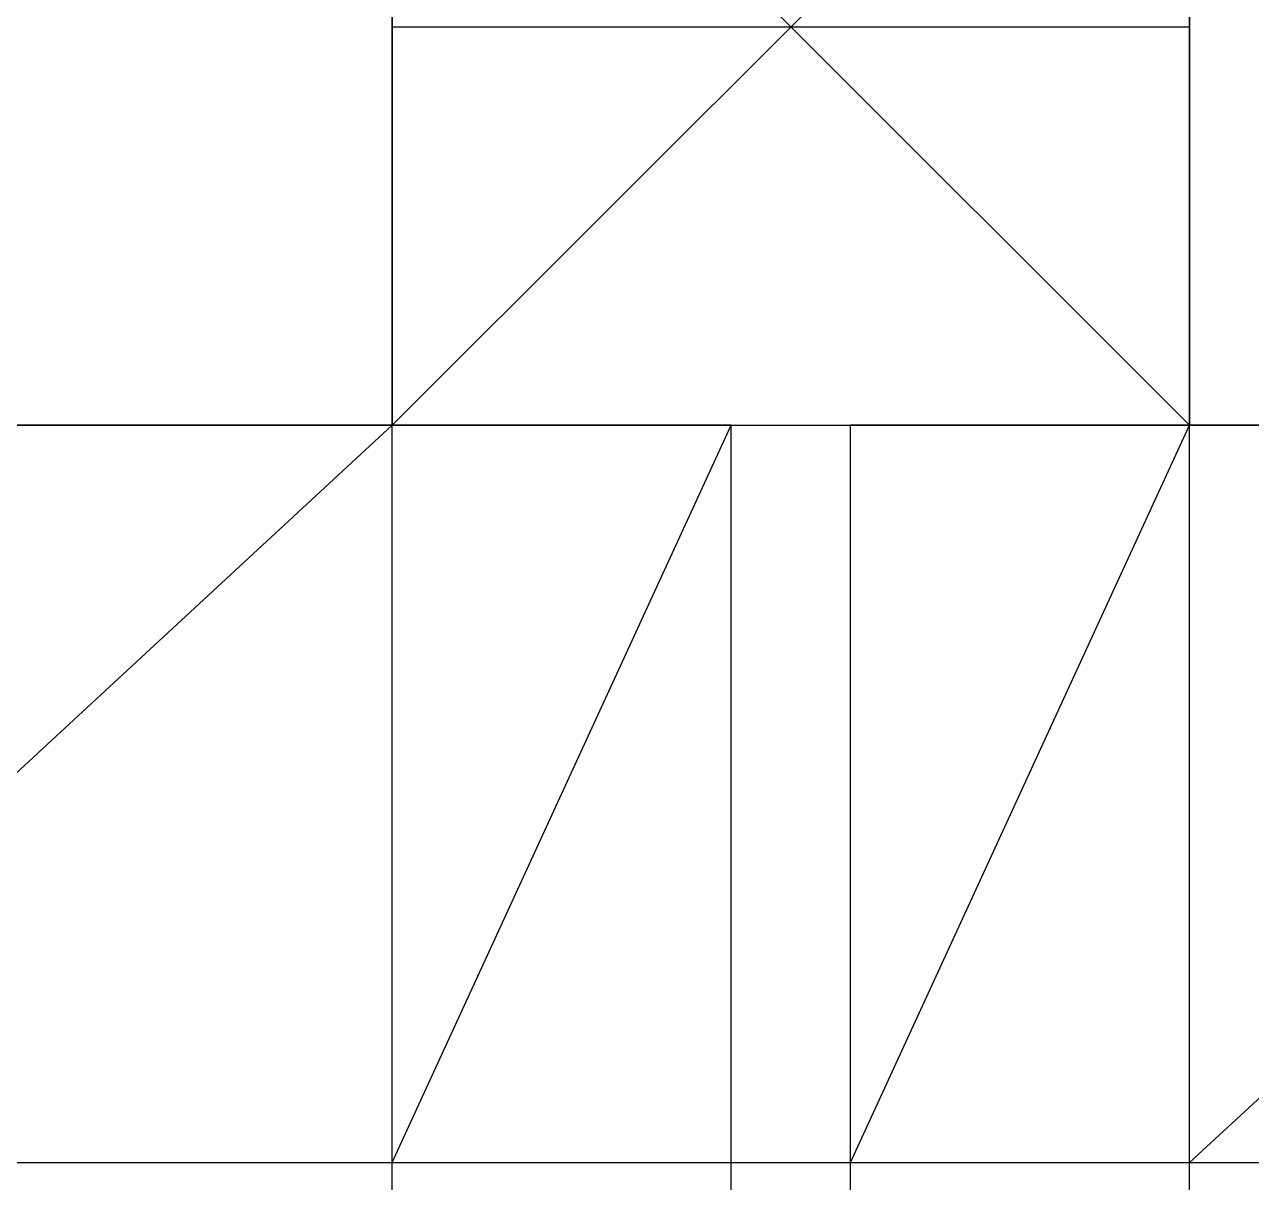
# Model space of a CAD drawing. Header units: metres. Extents: x -11.5 to 50.6, y -25 to 40.
# Drawn here: x 7.31 to 19.62, y 8.4 to 20.02 of the extents above; entities that cross this region are included whole.
import ezdxf

# ---------------------------------------------------------------- set-up
doc = ezdxf.new("R2010")
doc.units = ezdxf.units.M
for name, color, linetype in [('beam_x', 3, 'Continuous'), ('beam_y', 2, 'Continuous'), ('brace_xz', 6, 'Continuous'), ('bridge_beam', 30, 'Continuous'), ('bridge_column', 30, 'Continuous'), ('bridge_rigid', 50, 'Continuous'), ('bridge_truss', 40, 'Continuous'), ('column', 4, 'Continuous'), ('floor_brace', 5, 'Continuous'), ('shear_wall_xz', 7, 'Continuous')]:
    doc.layers.add(name, color=color, linetype=linetype)

msp = doc.modelspace()

# ---------------------------------------------------------------- linework, layer by layer
at = {"layer": 'beam_x'}
for p, q in [((3, 16), (11, 16)), ((3, 16, 9), (11, 16, 9)), ((3, 16, 15), (11, 16, 15)), ((3, 16, 21), (11, 16, 21)), ((3, 16, 27), (11, 16, 27)), ((3, 16, 33), (11, 16, 33)), ((3, 16, 39), (11, 16, 39)), ((3, 16, 45), (11, 16, 45)), ((3, 16, 51), (11, 16, 51)), ((3, 16, 57), (11, 16, 57)), ((3, 16, 63), (11, 16, 63)), ((3, 16, 69), (11, 16, 69)), ((3, 16, 75), (11, 16, 75)), ((3, 16, 81), (11, 16, 81)), ((3, 16, 87), (11, 16, 87)), ((3, 16, 93), (11, 16, 93)), ((3, 16, 99), (11, 16, 99)), ((3, 16, 105), (11, 16, 105)), ((3, 16, 111), (11, 16, 111)), ((3, 16, 117), (11, 16, 117)), ((3, 16, 123), (11, 16, 123)), ((3, 16, 129), (11, 16, 129)), ((3, 16, 135), (11, 16, 135)), ((3, 16, 141), (11, 16, 141)), ((3, 16, 147), (11, 16, 147)), ((3, 16, 153), (11, 16, 153)), ((11, 16), (14.4, 16)), ((11, 16, 9), (14.4, 16, 9)), ((11, 16, 15), (14.4, 16, 15)), ((11, 16, 21), (14.4, 16, 21)), ((11, 16, 27), (14.4, 16, 27)), ((11, 16, 33), (14.4, 16, 33)), ((11, 16, 39), (14.4, 16, 39)), ((11, 16, 45), (14.4, 16, 45)), ((11, 16, 51), (14.4, 16, 51)), ((11, 16, 57), (14.4, 16, 57)), ((11, 16, 63), (14.4, 16, 63)), ((11, 16, 69), (14.4, 16, 69)), ((11, 16, 75), (14.4, 16, 75)), ((11, 16, 81), (14.4, 16, 81)), ((11, 16, 87), (14.4, 16, 87)), ((11, 16, 93), (14.4, 16, 93)), ((11, 16, 99), (14.4, 16, 99)), ((11, 16, 105), (14.4, 16, 105)), ((11, 16, 111), (14.4, 16, 111)), ((11, 16, 117), (14.4, 16, 117)), ((11, 16, 123), (14.4, 16, 123)), ((11, 16, 129), (14.4, 16, 129)), ((11, 16, 135), (14.4, 16, 135)), ((11, 16, 141), (14.4, 16, 141)), ((11, 16, 147), (14.4, 16, 147)), ((11, 16, 153), (14.4, 16, 153)), ((14.4, 16), (15.6, 16)), ((14.4, 16, 9), (15.6, 16, 9)), ((14.4, 16, 15), (15.6, 16, 15)), ((14.4, 16, 21), (15.6, 16, 21)), ((14.4, 16, 27), (15.6, 16, 27)), ((14.4, 16, 33), (15.6, 16, 33)), ((14.4, 16, 39), (15.6, 16, 39)), ((14.4, 16, 45), (15.6, 16, 45)), ((14.4, 16, 51), (15.6, 16, 51)), ((14.4, 16, 57), (15.6, 16, 57)), ((14.4, 16, 63), (15.6, 16, 63)), ((14.4, 16, 69), (15.6, 16, 69)), ((14.4, 16, 75), (15.6, 16, 75)), ((14.4, 16, 81), (15.6, 16, 81)), ((14.4, 16, 87), (15.6, 16, 87)), ((14.4, 16, 93), (15.6, 16, 93)), ((14.4, 16, 99), (15.6, 16, 99)), ((14.4, 16, 105), (15.6, 16, 105)), ((14.4, 16, 111), (15.6, 16, 111)), ((14.4, 16, 117), (15.6, 16, 117)), ((14.4, 16, 123), (15.6, 16, 123)), ((14.4, 16, 129), (15.6, 16, 129)), ((14.4, 16, 135), (15.6, 16, 135)), ((14.4, 16, 141), (15.6, 16, 141)), ((14.4, 16, 147), (15.6, 16, 147)), ((14.4, 16, 153), (15.6, 16, 153)), ((15.6, 16), (19, 16)), ((15.6, 16, 9), (19, 16, 9)), ((15.6, 16, 15), (19, 16, 15)), ((15.6, 16, 21), (19, 16, 21)), ((15.6, 16, 27), (19, 16, 27)), ((15.6, 16, 33), (19, 16, 33)), ((15.6, 16, 39), (19, 16, 39)), ((15.6, 16, 45), (19, 16, 45)), ((15.6, 16, 51), (19, 16, 51)), ((15.6, 16, 57), (19, 16, 57)), ((15.6, 16, 63), (19, 16, 63)), ((15.6, 16, 69), (19, 16, 69)), ((15.6, 16, 75), (19, 16, 75)), ((15.6, 16, 81), (19, 16, 81)), ((15.6, 16, 87), (19, 16, 87)), ((15.6, 16, 93), (19, 16, 93)), ((15.6, 16, 99), (19, 16, 99)), ((15.6, 16, 105), (19, 16, 105)), ((15.6, 16, 111), (19, 16, 111)), ((15.6, 16, 117), (19, 16, 117)), ((15.6, 16, 123), (19, 16, 123)), ((15.6, 16, 129), (19, 16, 129)), ((15.6, 16, 135), (19, 16, 135)), ((15.6, 16, 141), (19, 16, 141)), ((15.6, 16, 147), (19, 16, 147)), ((15.6, 16, 153), (19, 16, 153)), ((19, 16), (27, 16)), ((19, 16, 9), (27, 16, 9)), ((19, 16, 15), (27, 16, 15)), ((19, 16, 21), (27, 16, 21)), ((19, 16, 27), (27, 16, 27)), ((19, 16, 33), (27, 16, 33)), ((19, 16, 39), (27, 16, 39)), ((19, 16, 45), (27, 16, 45)), ((19, 16, 51), (27, 16, 51)), ((19, 16, 57), (27, 16, 57)), ((19, 16, 63), (27, 16, 63)), ((19, 16, 69), (27, 16, 69)), ((19, 16, 75), (27, 16, 75)), ((19, 16, 81), (27, 16, 81)), ((19, 16, 87), (27, 16, 87)), ((19, 16, 93), (27, 16, 93)), ((19, 16, 99), (27, 16, 99)), ((19, 16, 105), (27, 16, 105)), ((19, 16, 111), (27, 16, 111)), ((19, 16, 117), (27, 16, 117)), ((19, 16, 123), (27, 16, 123)), ((19, 16, 129), (27, 16, 129)), ((19, 16, 135), (27, 16, 135)), ((19, 16, 141), (27, 16, 141)), ((19, 16, 147), (27, 16, 147)), ((19, 16, 153), (27, 16, 153)), ((3, 8.6), (11, 8.6)), ((3, 8.6, 15), (11, 8.6, 15)), ((3, 8.6, 27), (11, 8.6, 27)), ((3, 8.6, 39), (11, 8.6, 39)), ((3, 8.6, 51), (11, 8.6, 51)), ((3, 8.6, 63), (11, 8.6, 63)), ((3, 8.6, 75), (11, 8.6, 75)), ((3, 8.6, 87), (11, 8.6, 87)), ((3, 8.6, 99), (11, 8.6, 99)), ((3, 8.6, 111), (11, 8.6, 111)), ((3, 8.6, 123), (11, 8.6, 123)), ((3, 8.6, 135), (11, 8.6, 135)), ((3, 8.6, 147), (11, 8.6, 147)), ((11, 8.6), (14.4, 8.6)), ((11, 8.6, 15), (14.4, 8.6, 15)), ((11, 8.6, 27), (14.4, 8.6, 27)), ((11, 8.6, 39), (14.4, 8.6, 39)), ((11, 8.6, 51), (14.4, 8.6, 51)), ((11, 8.6, 63), (14.4, 8.6, 63)), ((11, 8.6, 75), (14.4, 8.6, 75)), ((11, 8.6, 87), (14.4, 8.6, 87)), ((11, 8.6, 99), (14.4, 8.6, 99)), ((11, 8.6, 111), (14.4, 8.6, 111)), ((11, 8.6, 123), (14.4, 8.6, 123)), ((11, 8.6, 135), (14.4, 8.6, 135)), ((11, 8.6, 147), (14.4, 8.6, 147)), ((14.4, 8.6), (15.6, 8.6)), ((14.4, 8.6, 9), (15.6, 8.6, 9)), ((14.4, 8.6, 15), (15.6, 8.6, 15)), ((14.4, 8.6, 21), (15.6, 8.6, 21)), ((14.4, 8.6, 27), (15.6, 8.6, 27)), ((14.4, 8.6, 33), (15.6, 8.6, 33)), ((14.4, 8.6, 39), (15.6, 8.6, 39)), ((14.4, 8.6, 45), (15.6, 8.6, 45)), ((14.4, 8.6, 51), (15.6, 8.6, 51)), ((14.4, 8.6, 57), (15.6, 8.6, 57)), ((14.4, 8.6, 63), (15.6, 8.6, 63)), ((14.4, 8.6, 69), (15.6, 8.6, 69)), ((14.4, 8.6, 75), (15.6, 8.6, 75)), ((14.4, 8.6, 81), (15.6, 8.6, 81)), ((14.4, 8.6, 87), (15.6, 8.6, 87)), ((14.4, 8.6, 93), (15.6, 8.6, 93)), ((14.4, 8.6, 99), (15.6, 8.6, 99)), ((14.4, 8.6, 105), (15.6, 8.6, 105)), ((14.4, 8.6, 111), (15.6, 8.6, 111)), ((14.4, 8.6, 117), (15.6, 8.6, 117)), ((14.4, 8.6, 123), (15.6, 8.6, 123)), ((14.4, 8.6, 129), (15.6, 8.6, 129)), ((14.4, 8.6, 135), (15.6, 8.6, 135)), ((14.4, 8.6, 141), (15.6, 8.6, 141)), ((14.4, 8.6, 147), (15.6, 8.6, 147)), ((14.4, 8.6, 153), (15.6, 8.6, 153)), ((15.6, 8.6), (19, 8.6)), ((15.6, 8.6, 15), (19, 8.6, 15)), ((15.6, 8.6, 27), (19, 8.6, 27)), ((15.6, 8.6, 39), (19, 8.6, 39)), ((15.6, 8.6, 51), (19, 8.6, 51)), ((15.6, 8.6, 63), (19, 8.6, 63)), ((15.6, 8.6, 75), (19, 8.6, 75)), ((15.6, 8.6, 87), (19, 8.6, 87)), ((15.6, 8.6, 99), (19, 8.6, 99)), ((15.6, 8.6, 111), (19, 8.6, 111)), ((15.6, 8.6, 123), (19, 8.6, 123)), ((15.6, 8.6, 135), (19, 8.6, 135)), ((15.6, 8.6, 147), (19, 8.6, 147)), ((19, 8.6), (27, 8.6)), ((19, 8.6, 15), (27, 8.6, 15)), ((19, 8.6, 27), (27, 8.6, 27)), ((19, 8.6, 39), (27, 8.6, 39)), ((19, 8.6, 51), (27, 8.6, 51)), ((19, 8.6, 63), (27, 8.6, 63)), ((19, 8.6, 75), (27, 8.6, 75)), ((19, 8.6, 87), (27, 8.6, 87)), ((19, 8.6, 99), (27, 8.6, 99)), ((19, 8.6, 111), (27, 8.6, 111)), ((19, 8.6, 123), (27, 8.6, 123)), ((19, 8.6, 135), (27, 8.6, 135)), ((19, 8.6, 147), (27, 8.6, 147))]:
    msp.add_line(p, q, dxfattribs=at)
at = {"layer": 'beam_y'}
for p, q in [((11, 8.6, 9), (11, 16, 9)), ((11, 8.6, 21), (11, 16, 21)), ((11, 8.6, 33), (11, 16, 33)), ((11, 8.6, 45), (11, 16, 45)), ((11, 8.6, 57), (11, 16, 57)), ((11, 8.6, 69), (11, 16, 69)), ((11, 8.6, 81), (11, 16, 81)), ((11, 8.6, 93), (11, 16, 93)), ((11, 8.6, 105), (11, 16, 105)), ((11, 8.6, 117), (11, 16, 117)), ((11, 8.6, 129), (11, 16, 129)), ((11, 8.6, 141), (11, 16, 141)), ((11, 8.6, 153), (11, 16, 153)), ((14.4, 8.6), (14.4, 16)), ((14.4, 8.6, 9), (14.4, 16, 9)), ((14.4, 8.6, 15), (14.4, 16, 15)), ((14.4, 8.6, 21), (14.4, 16, 21)), ((14.4, 8.6, 27), (14.4, 16, 27)), ((14.4, 8.6, 33), (14.4, 16, 33)), ((14.4, 8.6, 39), (14.4, 16, 39)), ((14.4, 8.6, 45), (14.4, 16, 45)), ((14.4, 8.6, 51), (14.4, 16, 51)), ((14.4, 8.6, 57), (14.4, 16, 57)), ((14.4, 8.6, 63), (14.4, 16, 63)), ((14.4, 8.6, 69), (14.4, 16, 69)), ((14.4, 8.6, 75), (14.4, 16, 75)), ((14.4, 8.6, 81), (14.4, 16, 81)), ((14.4, 8.6, 87), (14.4, 16, 87)), ((14.4, 8.6, 93), (14.4, 16, 93)), ((14.4, 8.6, 99), (14.4, 16, 99)), ((14.4, 8.6, 105), (14.4, 16, 105)), ((14.4, 8.6, 111), (14.4, 16, 111)), ((14.4, 8.6, 117), (14.4, 16, 117)), ((14.4, 8.6, 123), (14.4, 16, 123)), ((14.4, 8.6, 129), (14.4, 16, 129)), ((14.4, 8.6, 135), (14.4, 16, 135)), ((14.4, 8.6, 141), (14.4, 16, 141)), ((14.4, 8.6, 147), (14.4, 16, 147)), ((14.4, 8.6, 153), (14.4, 16, 153)), ((15.6, 8.6), (15.6, 16)), ((15.6, 8.6, 9), (15.6, 16, 9)), ((15.6, 8.6, 15), (15.6, 16, 15)), ((15.6, 8.6, 21), (15.6, 16, 21)), ((15.6, 8.6, 27), (15.6, 16, 27)), ((15.6, 8.6, 33), (15.6, 16, 33)), ((15.6, 8.6, 39), (15.6, 16, 39)), ((15.6, 8.6, 45), (15.6, 16, 45)), ((15.6, 8.6, 51), (15.6, 16, 51)), ((15.6, 8.6, 57), (15.6, 16, 57)), ((15.6, 8.6, 63), (15.6, 16, 63)), ((15.6, 8.6, 69), (15.6, 16, 69)), ((15.6, 8.6, 75), (15.6, 16, 75)), ((15.6, 8.6, 81), (15.6, 16, 81)), ((15.6, 8.6, 87), (15.6, 16, 87)), ((15.6, 8.6, 93), (15.6, 16, 93)), ((15.6, 8.6, 99), (15.6, 16, 99)), ((15.6, 8.6, 105), (15.6, 16, 105)), ((15.6, 8.6, 111), (15.6, 16, 111)), ((15.6, 8.6, 117), (15.6, 16, 117)), ((15.6, 8.6, 123), (15.6, 16, 123)), ((15.6, 8.6, 129), (15.6, 16, 129)), ((15.6, 8.6, 135), (15.6, 16, 135)), ((15.6, 8.6, 141), (15.6, 16, 141)), ((15.6, 8.6, 147), (15.6, 16, 147)), ((15.6, 8.6, 153), (15.6, 16, 153)), ((19, 8.6, 9), (19, 16, 9)), ((19, 8.6, 21), (19, 16, 21)), ((19, 8.6, 33), (19, 16, 33)), ((19, 8.6, 45), (19, 16, 45)), ((19, 8.6, 57), (19, 16, 57)), ((19, 8.6, 69), (19, 16, 69)), ((19, 8.6, 81), (19, 16, 81)), ((19, 8.6, 93), (19, 16, 93)), ((19, 8.6, 105), (19, 16, 105)), ((19, 8.6, 117), (19, 16, 117)), ((19, 8.6, 129), (19, 16, 129)), ((19, 8.6, 141), (19, 16, 141)), ((19, 8.6, 153), (19, 16, 153)), ((11, 7.4, 9), (11, 8.6, 9)), ((11, 7.4, 21), (11, 8.6, 21)), ((11, 7.4, 33), (11, 8.6, 33)), ((11, 7.4, 45), (11, 8.6, 45)), ((11, 7.4, 57), (11, 8.6, 57)), ((11, 7.4, 69), (11, 8.6, 69)), ((11, 7.4, 81), (11, 8.6, 81)), ((11, 7.4, 93), (11, 8.6, 93)), ((11, 7.4, 105), (11, 8.6, 105)), ((11, 7.4, 117), (11, 8.6, 117)), ((11, 7.4, 129), (11, 8.6, 129)), ((11, 7.4, 141), (11, 8.6, 141)), ((11, 7.4, 153), (11, 8.6, 153)), ((14.4, 7.4), (14.4, 8.6)), ((14.4, 7.4, 9), (14.4, 8.6, 9)), ((14.4, 7.4, 15), (14.4, 8.6, 15)), ((14.4, 7.4, 21), (14.4, 8.6, 21)), ((14.4, 7.4, 27), (14.4, 8.6, 27)), ((14.4, 7.4, 33), (14.4, 8.6, 33)), ((14.4, 7.4, 39), (14.4, 8.6, 39)), ((14.4, 7.4, 45), (14.4, 8.6, 45)), ((14.4, 7.4, 51), (14.4, 8.6, 51)), ((14.4, 7.4, 57), (14.4, 8.6, 57)), ((14.4, 7.4, 63), (14.4, 8.6, 63)), ((14.4, 7.4, 69), (14.4, 8.6, 69)), ((14.4, 7.4, 75), (14.4, 8.6, 75)), ((14.4, 7.4, 81), (14.4, 8.6, 81)), ((14.4, 7.4, 87), (14.4, 8.6, 87)), ((14.4, 7.4, 93), (14.4, 8.6, 93)), ((14.4, 7.4, 99), (14.4, 8.6, 99)), ((14.4, 7.4, 105), (14.4, 8.6, 105)), ((14.4, 7.4, 111), (14.4, 8.6, 111)), ((14.4, 7.4, 117), (14.4, 8.6, 117)), ((14.4, 7.4, 123), (14.4, 8.6, 123)), ((14.4, 7.4, 129), (14.4, 8.6, 129)), ((14.4, 7.4, 135), (14.4, 8.6, 135)), ((14.4, 7.4, 141), (14.4, 8.6, 141)), ((14.4, 7.4, 147), (14.4, 8.6, 147)), ((14.4, 7.4, 153), (14.4, 8.6, 153)), ((15.6, 7.4), (15.6, 8.6)), ((15.6, 7.4, 9), (15.6, 8.6, 9)), ((15.6, 7.4, 15), (15.6, 8.6, 15)), ((15.6, 7.4, 21), (15.6, 8.6, 21)), ((15.6, 7.4, 27), (15.6, 8.6, 27)), ((15.6, 7.4, 33), (15.6, 8.6, 33)), ((15.6, 7.4, 39), (15.6, 8.6, 39)), ((15.6, 7.4, 45), (15.6, 8.6, 45)), ((15.6, 7.4, 51), (15.6, 8.6, 51)), ((15.6, 7.4, 57), (15.6, 8.6, 57)), ((15.6, 7.4, 63), (15.6, 8.6, 63)), ((15.6, 7.4, 69), (15.6, 8.6, 69)), ((15.6, 7.4, 75), (15.6, 8.6, 75)), ((15.6, 7.4, 81), (15.6, 8.6, 81)), ((15.6, 7.4, 87), (15.6, 8.6, 87)), ((15.6, 7.4, 93), (15.6, 8.6, 93)), ((15.6, 7.4, 99), (15.6, 8.6, 99)), ((15.6, 7.4, 105), (15.6, 8.6, 105)), ((15.6, 7.4, 111), (15.6, 8.6, 111)), ((15.6, 7.4, 117), (15.6, 8.6, 117)), ((15.6, 7.4, 123), (15.6, 8.6, 123)), ((15.6, 7.4, 129), (15.6, 8.6, 129)), ((15.6, 7.4, 135), (15.6, 8.6, 135)), ((15.6, 7.4, 141), (15.6, 8.6, 141)), ((15.6, 7.4, 147), (15.6, 8.6, 147)), ((15.6, 7.4, 153), (15.6, 8.6, 153)), ((19, 7.4, 9), (19, 8.6, 9)), ((19, 7.4, 21), (19, 8.6, 21)), ((19, 7.4, 33), (19, 8.6, 33)), ((19, 7.4, 45), (19, 8.6, 45)), ((19, 7.4, 57), (19, 8.6, 57)), ((19, 7.4, 69), (19, 8.6, 69)), ((19, 7.4, 81), (19, 8.6, 81)), ((19, 7.4, 93), (19, 8.6, 93)), ((19, 7.4, 105), (19, 8.6, 105)), ((19, 7.4, 117), (19, 8.6, 117)), ((19, 7.4, 129), (19, 8.6, 129)), ((19, 7.4, 141), (19, 8.6, 141)), ((19, 7.4, 153), (19, 8.6, 153))]:
    msp.add_line(p, q, dxfattribs=at)
at = {"layer": 'brace_xz'}
for p, q in [((11, 16), (3, 16, 9)), ((11, 16, 51), (3, 16, 57)), ((11, 16, 99), (3, 16, 105)), ((11, 16, 147), (3, 16, 153)), ((11, 16, 51), (14.4, 16, 57)), ((14.4, 16, 51), (11, 16, 57)), ((11, 16, 63), (14.4, 16, 69)), ((14.4, 16, 63), (11, 16, 69)), ((11, 16, 75), (14.4, 16, 81)), ((14.4, 16, 75), (11, 16, 81)), ((11, 16, 87), (14.4, 16, 93)), ((14.4, 16, 87), (11, 16, 93)), ((11, 16, 99), (14.4, 16, 105)), ((14.4, 16, 99), (11, 16, 105)), ((11, 16, 111), (14.4, 16, 117)), ((14.4, 16, 111), (11, 16, 117)), ((11, 16, 123), (14.4, 16, 129)), ((14.4, 16, 123), (11, 16, 129)), ((11, 16, 135), (14.4, 16, 141)), ((14.4, 16, 135), (11, 16, 141)), ((11, 16, 147), (14.4, 16, 153)), ((14.4, 16, 147), (11, 16, 153)), ((15.6, 16, 51), (19, 16, 57)), ((19, 16, 51), (15.6, 16, 57)), ((15.6, 16, 63), (19, 16, 69)), ((19, 16, 63), (15.6, 16, 69)), ((15.6, 16, 75), (19, 16, 81)), ((19, 16, 75), (15.6, 16, 81)), ((15.6, 16, 87), (19, 16, 93)), ((19, 16, 87), (15.6, 16, 93)), ((15.6, 16, 99), (19, 16, 105)), ((19, 16, 99), (15.6, 16, 105)), ((15.6, 16, 111), (19, 16, 117)), ((19, 16, 111), (15.6, 16, 117)), ((15.6, 16, 123), (19, 16, 129)), ((19, 16, 123), (15.6, 16, 129)), ((15.6, 16, 135), (19, 16, 141)), ((19, 16, 135), (15.6, 16, 141)), ((15.6, 16, 147), (19, 16, 153)), ((19, 16, 147), (15.6, 16, 153)), ((27, 16), (19, 16, 9)), ((27, 16, 51), (19, 16, 57)), ((27, 16, 99), (19, 16, 105)), ((27, 16, 147), (19, 16, 153))]:
    msp.add_line(p, q, dxfattribs=at)
at = {"layer": 'bridge_beam'}
for p, q in [((11, 20, 33), (11, 24, 33)), ((11, 20, 39), (11, 24, 39)), ((11, 20, 69), (11, 24, 69)), ((11, 20, 75), (11, 24, 75)), ((11, 20, 105), (11, 24, 105)), ((11, 20, 111), (11, 24, 111)), ((11, 20, 141), (11, 24, 141)), ((11, 20, 153), (11, 24, 153)), ((19, 20, 33), (19, 24, 33)), ((19, 20, 39), (19, 24, 39)), ((19, 20, 69), (19, 24, 69)), ((19, 20, 75), (19, 24, 75)), ((19, 20, 105), (19, 24, 105)), ((19, 20, 111), (19, 24, 111)), ((19, 20, 141), (19, 24, 141)), ((19, 20, 153), (19, 24, 153)), ((11, 16, 33), (11, 20, 33)), ((11, 20, 33), (19, 20, 33)), ((11, 16, 39), (11, 20, 39)), ((11, 20, 39), (19, 20, 39)), ((11, 16, 69), (11, 20, 69)), ((11, 20, 69), (19, 20, 69)), ((11, 16, 75), (11, 20, 75)), ((11, 20, 75), (19, 20, 75)), ((11, 16, 105), (11, 20, 105)), ((11, 20, 105), (19, 20, 105)), ((11, 16, 111), (11, 20, 111)), ((11, 20, 111), (19, 20, 111)), ((11, 16, 141), (11, 20, 141)), ((11, 20, 141), (19, 20, 141)), ((11, 16, 153), (11, 20, 153)), ((11, 20, 153), (19, 20, 153)), ((19, 16, 33), (19, 20, 33)), ((19, 16, 39), (19, 20, 39)), ((19, 16, 69), (19, 20, 69)), ((19, 16, 75), (19, 20, 75)), ((19, 16, 105), (19, 20, 105)), ((19, 16, 111), (19, 20, 111)), ((19, 16, 141), (19, 20, 141)), ((19, 16, 153), (19, 20, 153))]:
    msp.add_line(p, q, dxfattribs=at)
at = {"layer": 'bridge_column'}
for p, q in [((11, 20, 33), (11, 20, 39)), ((11, 20, 69), (11, 20, 75)), ((11, 20, 105), (11, 20, 111)), ((11, 20, 141), (11, 20, 153)), ((19, 20, 33), (19, 20, 39)), ((19, 20, 69), (19, 20, 75)), ((19, 20, 105), (19, 20, 111)), ((19, 20, 141), (19, 20, 153))]:
    msp.add_line(p, q, dxfattribs=at)
at = {"layer": 'bridge_rigid'}
for p, q in [((11, 16, 33), (19, 24, 33)), ((11, 24, 33), (19, 16, 33)), ((11, 16, 39), (19, 24, 39)), ((11, 24, 39), (19, 16, 39)), ((11, 16, 69), (19, 24, 69)), ((11, 24, 69), (19, 16, 69)), ((11, 16, 75), (19, 24, 75)), ((11, 24, 75), (19, 16, 75)), ((11, 16, 105), (19, 24, 105)), ((11, 24, 105), (19, 16, 105)), ((11, 16, 111), (19, 24, 111)), ((11, 24, 111), (19, 16, 111)), ((11, 16, 141), (19, 24, 141)), ((11, 24, 141), (19, 16, 141)), ((11, 16, 153), (19, 24, 153)), ((11, 24, 153), (19, 16, 153))]:
    msp.add_line(p, q, dxfattribs=at)
at = {"layer": 'bridge_truss'}
for p, q in [((11, 20, 33), (11, 24, 39)), ((11, 24, 33), (11, 20, 39)), ((11, 20, 69), (11, 24, 75)), ((11, 24, 69), (11, 20, 75)), ((11, 20, 105), (11, 24, 111)), ((11, 24, 105), (11, 20, 111)), ((11, 20, 141), (11, 24, 153)), ((11, 24, 141), (11, 20, 153)), ((19, 20, 33), (19, 24, 39)), ((19, 24, 33), (19, 20, 39)), ((19, 20, 69), (19, 24, 75)), ((19, 24, 69), (19, 20, 75)), ((19, 20, 105), (19, 24, 111)), ((19, 24, 105), (19, 20, 111)), ((19, 20, 141), (19, 24, 153)), ((19, 24, 141), (19, 20, 153)), ((11, 16, 33), (11, 20, 39)), ((11, 20, 33), (11, 16, 39)), ((11, 16, 69), (11, 20, 75)), ((11, 20, 69), (11, 16, 75)), ((11, 16, 105), (11, 20, 111)), ((11, 20, 105), (11, 16, 111)), ((11, 16, 141), (11, 20, 153)), ((11, 20, 141), (11, 16, 153)), ((19, 16, 33), (19, 20, 39)), ((19, 20, 33), (19, 16, 39)), ((19, 16, 69), (19, 20, 75)), ((19, 20, 69), (19, 16, 75)), ((19, 16, 105), (19, 20, 111)), ((19, 20, 105), (19, 16, 111)), ((19, 16, 141), (19, 20, 153)), ((19, 20, 141), (19, 16, 153))]:
    msp.add_line(p, q, dxfattribs=at)
at = {"layer": 'column'}
for p, q in [((11, 16), (11, 16, 9)), ((11, 16, 9), (11, 16, 15)), ((11, 16, 15), (11, 16, 21)), ((11, 16, 21), (11, 16, 27)), ((11, 16, 27), (11, 16, 33)), ((11, 16, 33), (11, 16, 39)), ((11, 16, 39), (11, 16, 45)), ((11, 16, 45), (11, 16, 51)), ((11, 16, 51), (11, 16, 57)), ((11, 16, 57), (11, 16, 63)), ((11, 16, 63), (11, 16, 69)), ((11, 16, 69), (11, 16, 75)), ((11, 16, 75), (11, 16, 81)), ((11, 16, 81), (11, 16, 87)), ((11, 16, 87), (11, 16, 93)), ((11, 16, 93), (11, 16, 99)), ((11, 16, 99), (11, 16, 105)), ((11, 16, 105), (11, 16, 111)), ((11, 16, 111), (11, 16, 117)), ((11, 16, 117), (11, 16, 123)), ((11, 16, 123), (11, 16, 129)), ((11, 16, 129), (11, 16, 135)), ((11, 16, 135), (11, 16, 141)), ((11, 16, 141), (11, 16, 147)), ((11, 16, 147), (11, 16, 153)), ((14.4, 16), (14.4, 16, 9)), ((14.4, 16, 9), (14.4, 16, 15)), ((14.4, 16, 15), (14.4, 16, 21)), ((14.4, 16, 21), (14.4, 16, 27)), ((14.4, 16, 27), (14.4, 16, 33)), ((14.4, 16, 33), (14.4, 16, 39)), ((14.4, 16, 39), (14.4, 16, 45)), ((14.4, 16, 45), (14.4, 16, 51)), ((14.4, 16, 51), (14.4, 16, 57)), ((14.4, 16, 57), (14.4, 16, 63)), ((14.4, 16, 63), (14.4, 16, 69)), ((14.4, 16, 69), (14.4, 16, 75)), ((14.4, 16, 75), (14.4, 16, 81)), ((14.4, 16, 81), (14.4, 16, 87)), ((14.4, 16, 87), (14.4, 16, 93)), ((14.4, 16, 93), (14.4, 16, 99)), ((14.4, 16, 99), (14.4, 16, 105)), ((14.4, 16, 105), (14.4, 16, 111)), ((14.4, 16, 111), (14.4, 16, 117)), ((14.4, 16, 117), (14.4, 16, 123)), ((14.4, 16, 123), (14.4, 16, 129)), ((14.4, 16, 129), (14.4, 16, 135)), ((14.4, 16, 135), (14.4, 16, 141)), ((14.4, 16, 141), (14.4, 16, 147)), ((14.4, 16, 147), (14.4, 16, 153)), ((15.6, 16), (15.6, 16, 9)), ((15.6, 16, 9), (15.6, 16, 15)), ((15.6, 16, 15), (15.6, 16, 21)), ((15.6, 16, 21), (15.6, 16, 27)), ((15.6, 16, 27), (15.6, 16, 33)), ((15.6, 16, 33), (15.6, 16, 39)), ((15.6, 16, 39), (15.6, 16, 45)), ((15.6, 16, 45), (15.6, 16, 51)), ((15.6, 16, 51), (15.6, 16, 57)), ((15.6, 16, 57), (15.6, 16, 63)), ((15.6, 16, 63), (15.6, 16, 69)), ((15.6, 16, 69), (15.6, 16, 75)), ((15.6, 16, 75), (15.6, 16, 81)), ((15.6, 16, 81), (15.6, 16, 87)), ((15.6, 16, 87), (15.6, 16, 93)), ((15.6, 16, 93), (15.6, 16, 99)), ((15.6, 16, 99), (15.6, 16, 105)), ((15.6, 16, 105), (15.6, 16, 111)), ((15.6, 16, 111), (15.6, 16, 117)), ((15.6, 16, 117), (15.6, 16, 123)), ((15.6, 16, 123), (15.6, 16, 129)), ((15.6, 16, 129), (15.6, 16, 135)), ((15.6, 16, 135), (15.6, 16, 141)), ((15.6, 16, 141), (15.6, 16, 147)), ((15.6, 16, 147), (15.6, 16, 153)), ((19, 16), (19, 16, 9)), ((19, 16, 9), (19, 16, 15)), ((19, 16, 15), (19, 16, 21)), ((19, 16, 21), (19, 16, 27)), ((19, 16, 27), (19, 16, 33)), ((19, 16, 33), (19, 16, 39)), ((19, 16, 39), (19, 16, 45)), ((19, 16, 45), (19, 16, 51)), ((19, 16, 51), (19, 16, 57)), ((19, 16, 57), (19, 16, 63)), ((19, 16, 63), (19, 16, 69)), ((19, 16, 69), (19, 16, 75)), ((19, 16, 75), (19, 16, 81)), ((19, 16, 81), (19, 16, 87)), ((19, 16, 87), (19, 16, 93)), ((19, 16, 93), (19, 16, 99)), ((19, 16, 99), (19, 16, 105)), ((19, 16, 105), (19, 16, 111)), ((19, 16, 111), (19, 16, 117)), ((19, 16, 117), (19, 16, 123)), ((19, 16, 123), (19, 16, 129)), ((19, 16, 129), (19, 16, 135)), ((19, 16, 135), (19, 16, 141)), ((19, 16, 141), (19, 16, 147)), ((19, 16, 147), (19, 16, 153)), ((11, 8.6), (11, 8.6, 9)), ((11, 8.6, 9), (11, 8.6, 15)), ((11, 8.6, 15), (11, 8.6, 21)), ((11, 8.6, 21), (11, 8.6, 27)), ((11, 8.6, 27), (11, 8.6, 33)), ((11, 8.6, 33), (11, 8.6, 39)), ((11, 8.6, 39), (11, 8.6, 45)), ((11, 8.6, 45), (11, 8.6, 51)), ((11, 8.6, 51), (11, 8.6, 57)), ((11, 8.6, 57), (11, 8.6, 63)), ((11, 8.6, 63), (11, 8.6, 69)), ((11, 8.6, 69), (11, 8.6, 75)), ((11, 8.6, 75), (11, 8.6, 81)), ((11, 8.6, 81), (11, 8.6, 87)), ((11, 8.6, 87), (11, 8.6, 93)), ((11, 8.6, 93), (11, 8.6, 99)), ((11, 8.6, 99), (11, 8.6, 105)), ((11, 8.6, 105), (11, 8.6, 111)), ((11, 8.6, 111), (11, 8.6, 117)), ((11, 8.6, 117), (11, 8.6, 123)), ((11, 8.6, 123), (11, 8.6, 129)), ((11, 8.6, 129), (11, 8.6, 135)), ((11, 8.6, 135), (11, 8.6, 141)), ((11, 8.6, 141), (11, 8.6, 147)), ((11, 8.6, 147), (11, 8.6, 153)), ((14.4, 8.6), (14.4, 8.6, 9)), ((14.4, 8.6, 9), (14.4, 8.6, 15)), ((14.4, 8.6, 15), (14.4, 8.6, 21)), ((14.4, 8.6, 21), (14.4, 8.6, 27)), ((14.4, 8.6, 27), (14.4, 8.6, 33)), ((14.4, 8.6, 33), (14.4, 8.6, 39)), ((14.4, 8.6, 39), (14.4, 8.6, 45)), ((14.4, 8.6, 45), (14.4, 8.6, 51)), ((14.4, 8.6, 51), (14.4, 8.6, 57)), ((14.4, 8.6, 57), (14.4, 8.6, 63)), ((14.4, 8.6, 63), (14.4, 8.6, 69)), ((14.4, 8.6, 69), (14.4, 8.6, 75)), ((14.4, 8.6, 75), (14.4, 8.6, 81)), ((14.4, 8.6, 81), (14.4, 8.6, 87)), ((14.4, 8.6, 87), (14.4, 8.6, 93)), ((14.4, 8.6, 93), (14.4, 8.6, 99)), ((14.4, 8.6, 99), (14.4, 8.6, 105)), ((14.4, 8.6, 105), (14.4, 8.6, 111)), ((14.4, 8.6, 111), (14.4, 8.6, 117)), ((14.4, 8.6, 117), (14.4, 8.6, 123)), ((14.4, 8.6, 123), (14.4, 8.6, 129)), ((14.4, 8.6, 129), (14.4, 8.6, 135)), ((14.4, 8.6, 135), (14.4, 8.6, 141)), ((14.4, 8.6, 141), (14.4, 8.6, 147)), ((14.4, 8.6, 147), (14.4, 8.6, 153)), ((15.6, 8.6), (15.6, 8.6, 9)), ((15.6, 8.6, 9), (15.6, 8.6, 15)), ((15.6, 8.6, 15), (15.6, 8.6, 21)), ((15.6, 8.6, 21), (15.6, 8.6, 27)), ((15.6, 8.6, 27), (15.6, 8.6, 33)), ((15.6, 8.6, 33), (15.6, 8.6, 39)), ((15.6, 8.6, 39), (15.6, 8.6, 45)), ((15.6, 8.6, 45), (15.6, 8.6, 51)), ((15.6, 8.6, 51), (15.6, 8.6, 57)), ((15.6, 8.6, 57), (15.6, 8.6, 63)), ((15.6, 8.6, 63), (15.6, 8.6, 69)), ((15.6, 8.6, 69), (15.6, 8.6, 75)), ((15.6, 8.6, 75), (15.6, 8.6, 81)), ((15.6, 8.6, 81), (15.6, 8.6, 87)), ((15.6, 8.6, 87), (15.6, 8.6, 93)), ((15.6, 8.6, 93), (15.6, 8.6, 99)), ((15.6, 8.6, 99), (15.6, 8.6, 105)), ((15.6, 8.6, 105), (15.6, 8.6, 111)), ((15.6, 8.6, 111), (15.6, 8.6, 117)), ((15.6, 8.6, 117), (15.6, 8.6, 123)), ((15.6, 8.6, 123), (15.6, 8.6, 129)), ((15.6, 8.6, 129), (15.6, 8.6, 135)), ((15.6, 8.6, 135), (15.6, 8.6, 141)), ((15.6, 8.6, 141), (15.6, 8.6, 147)), ((15.6, 8.6, 147), (15.6, 8.6, 153)), ((19, 8.6), (19, 8.6, 9)), ((19, 8.6, 9), (19, 8.6, 15)), ((19, 8.6, 15), (19, 8.6, 21)), ((19, 8.6, 21), (19, 8.6, 27)), ((19, 8.6, 27), (19, 8.6, 33)), ((19, 8.6, 33), (19, 8.6, 39)), ((19, 8.6, 39), (19, 8.6, 45)), ((19, 8.6, 45), (19, 8.6, 51)), ((19, 8.6, 51), (19, 8.6, 57)), ((19, 8.6, 57), (19, 8.6, 63)), ((19, 8.6, 63), (19, 8.6, 69)), ((19, 8.6, 69), (19, 8.6, 75)), ((19, 8.6, 75), (19, 8.6, 81)), ((19, 8.6, 81), (19, 8.6, 87)), ((19, 8.6, 87), (19, 8.6, 93)), ((19, 8.6, 93), (19, 8.6, 99)), ((19, 8.6, 99), (19, 8.6, 105)), ((19, 8.6, 105), (19, 8.6, 111)), ((19, 8.6, 111), (19, 8.6, 117)), ((19, 8.6, 117), (19, 8.6, 123)), ((19, 8.6, 123), (19, 8.6, 129)), ((19, 8.6, 129), (19, 8.6, 135)), ((19, 8.6, 135), (19, 8.6, 141)), ((19, 8.6, 141), (19, 8.6, 147)), ((19, 8.6, 147), (19, 8.6, 153))]:
    msp.add_line(p, q, dxfattribs=at)
at = {"layer": 'floor_brace'}
for p, q in [((3, 8.6), (11, 16)), ((3, 8.6, 75), (11, 16, 75)), ((3, 8.6, 147), (11, 16, 147)), ((11, 8.6), (14.4, 16)), ((11, 8.6, 75), (14.4, 16, 75)), ((11, 8.6, 147), (14.4, 16, 147)), ((15.6, 8.6), (19, 16)), ((15.6, 8.6, 75), (19, 16, 75)), ((15.6, 8.6, 147), (19, 16, 147)), ((19, 8.6), (27, 16)), ((19, 8.6, 75), (27, 16, 75)), ((19, 8.6, 147), (27, 16, 147))]:
    msp.add_line(p, q, dxfattribs=at)
at = {"layer": 'shear_wall_xz'}
for p, q in [((11, 16), (14.4, 16, 9)), ((14.4, 16), (11, 16, 9)), ((11, 16, 9), (14.4, 16, 15)), ((14.4, 16, 9), (11, 16, 15)), ((11, 16, 15), (14.4, 16, 21)), ((14.4, 16, 15), (11, 16, 21)), ((11, 16, 21), (14.4, 16, 27)), ((14.4, 16, 21), (11, 16, 27)), ((11, 16, 27), (14.4, 16, 33)), ((14.4, 16, 27), (11, 16, 33)), ((11, 16, 33), (14.4, 16, 39)), ((14.4, 16, 33), (11, 16, 39)), ((11, 16, 39), (14.4, 16, 45)), ((14.4, 16, 39), (11, 16, 45)), ((15.6, 16), (19, 16, 9)), ((19, 16), (15.6, 16, 9)), ((15.6, 16, 9), (19, 16, 15)), ((19, 16, 9), (15.6, 16, 15)), ((15.6, 16, 15), (19, 16, 21)), ((19, 16, 15), (15.6, 16, 21)), ((15.6, 16, 21), (19, 16, 27)), ((19, 16, 21), (15.6, 16, 27)), ((15.6, 16, 27), (19, 16, 33)), ((19, 16, 27), (15.6, 16, 33)), ((15.6, 16, 33), (19, 16, 39)), ((19, 16, 33), (15.6, 16, 39)), ((15.6, 16, 39), (19, 16, 45)), ((19, 16, 39), (15.6, 16, 45))]:
    msp.add_line(p, q, dxfattribs=at)

doc.saveas('drawing.dxf')
